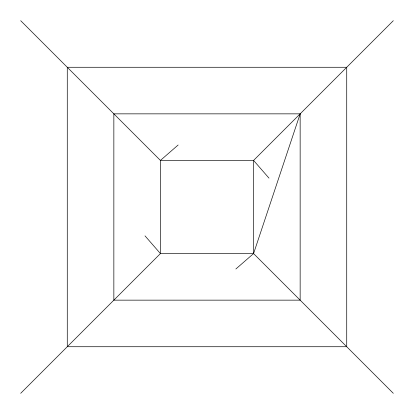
<?xml version="1.0" encoding="UTF-8"?>
<svg xmlns="http://www.w3.org/2000/svg" width="414" height="414" viewBox="0 0 414 414"><rect width="100%" height="100%" fill="white"/><g stroke="black" fill="none" stroke-linecap="round" stroke-linejoin="round"><path stroke-width="0.62" d="M235.866 268.996L253.575 253.575L300.15 113.85L113.85 113.85L113.85 300.15L300.15 300.15L300.15 113.85M20.7 393.3L160.425 253.575L253.575 253.575L393.3 393.3M393.3 20.7L253.575 160.425L160.425 160.425L20.7 20.7M178.134 145.003L160.425 160.425L160.425 253.575L145.003 235.866M268.996 178.134L253.575 160.425L253.575 253.575M346.725 67.275L67.275 67.275L67.275 346.725L346.725 346.725L346.725 67.275"/></g></svg>
